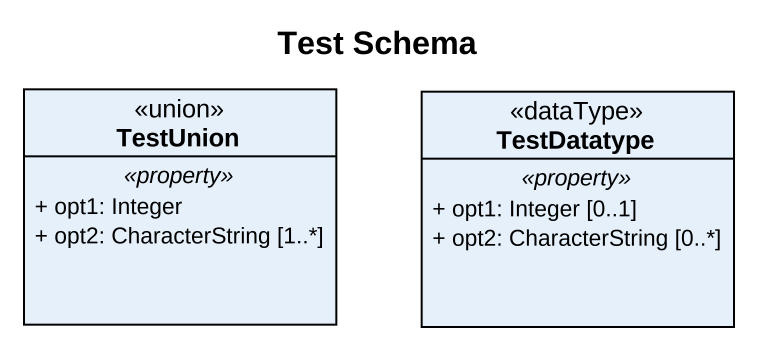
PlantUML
@startuml
title Test Schema
hide circle
hide empty members
skinparam classAttributeIconSize 0
class TestUnion <<union>> {
  .. <<property>> ..
  + opt1: Integer
  + opt2: CharacterString [1..*]
}
class TestDatatype <<dataType>> {
  .. <<property>> ..
  + opt1: Integer [0..1]
  + opt2: CharacterString [0..*]
}
@enduml
